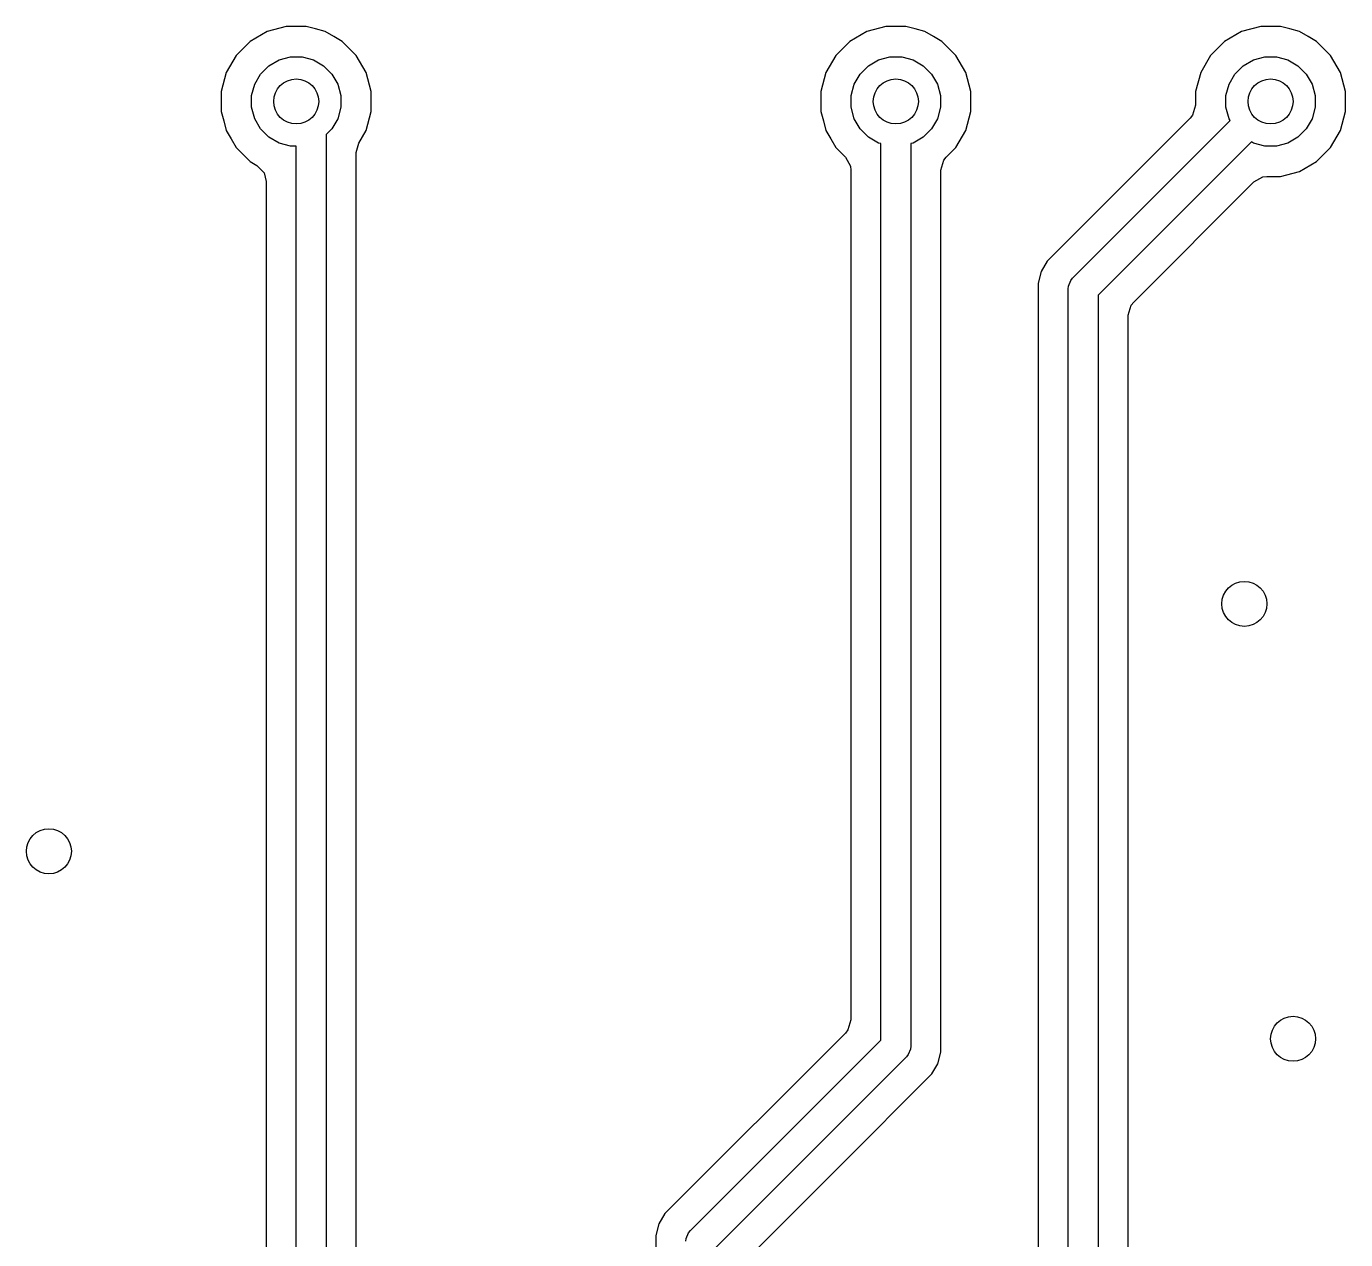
# Model space of a CAD drawing. Header units: inches. Extents: x 2.9 to 6.6, y -4.54 to -2.01.
# Drawn here: x 4.748 to 5.0945, y -2.9287 to -2.6102 of the extents above; entities that cross this region are included whole.
import ezdxf

# ---------------------------------------------------------------- set-up
doc = ezdxf.new("R2010")
doc.units = ezdxf.units.IN
doc.header["$MEASUREMENT"] = 0
doc.layers.add('BLACK', color=7, linetype='CONTINUOUS')

msp = doc.modelspace()

# ---------------------------------------------------------------- linework, layer by layer
at = {"layer": 'BLACK', "linetype": 'CONTINUOUS'}
for p, q in [((4.81129, -2.61156), (4.8068, -2.61415)), ((4.8163, -2.61022), (4.81129, -2.61156)), ((4.82149, -2.61022), (4.8163, -2.61022)), ((4.824, -2.61089), (4.82149, -2.61022)), ((4.8265, -2.61156), (4.824, -2.61089)), ((4.82875, -2.61286), (4.8265, -2.61156)), ((4.96877, -2.61156), (4.96428, -2.61415)), ((4.97378, -2.61022), (4.96877, -2.61156)), ((4.97897, -2.61022), (4.97378, -2.61022)), ((4.98148, -2.61089), (4.97897, -2.61022)), ((4.98398, -2.61156), (4.98148, -2.61089)), ((4.98623, -2.61286), (4.98398, -2.61156)), ((5.0672, -2.61156), (5.0627, -2.61415)), ((5.07221, -2.61022), (5.0672, -2.61156)), ((5.0774, -2.61022), (5.07221, -2.61022)), ((5.0799, -2.61089), (5.0774, -2.61022)), ((5.08241, -2.61156), (5.0799, -2.61089)), ((5.08466, -2.61286), (5.08241, -2.61156)), ((4.8068, -2.61415), (4.80313, -2.61782)), ((4.8068, -2.61415), (4.8068, -2.61415)), ((4.831, -2.61415), (4.82875, -2.61286)), ((4.83467, -2.61782), (4.831, -2.61415)), ((4.96428, -2.61415), (4.96061, -2.61782)), ((4.96428, -2.61415), (4.96428, -2.61415)), ((4.98848, -2.61415), (4.98623, -2.61286)), ((4.99215, -2.61782), (4.98848, -2.61415)), ((5.0627, -2.61415), (5.05904, -2.61782)), ((5.0627, -2.61415), (5.0627, -2.61415)), ((5.0869, -2.61415), (5.08466, -2.61286)), ((5.09057, -2.61782), (5.0869, -2.61415)), ((4.80313, -2.61782), (4.80054, -2.62232)), ((4.80313, -2.61782), (4.80313, -2.61782)), ((4.81171, -2.62055), (4.81438, -2.61901)), ((4.81438, -2.61901), (4.81736, -2.61821)), ((4.81736, -2.61821), (4.82044, -2.61821)), ((4.82044, -2.61821), (4.82342, -2.61901)), ((4.82342, -2.61901), (4.82609, -2.62055)), ((4.83726, -2.62232), (4.83467, -2.61782)), ((4.96061, -2.61782), (4.95802, -2.62232)), ((4.96061, -2.61782), (4.96061, -2.61782)), ((4.96919, -2.62055), (4.97186, -2.61901)), ((4.97186, -2.61901), (4.97484, -2.61821)), ((4.97484, -2.61821), (4.97792, -2.61821)), ((4.97792, -2.61821), (4.9809, -2.61901)), ((4.9809, -2.61901), (4.98357, -2.62055)), ((4.99474, -2.62232), (4.99215, -2.61782)), ((5.05904, -2.61782), (5.05644, -2.62232)), ((5.05904, -2.61782), (5.05904, -2.61782)), ((5.06761, -2.62055), (5.07028, -2.61901)), ((5.07028, -2.61901), (5.07326, -2.61821)), ((5.07326, -2.61821), (5.07634, -2.61821)), ((5.07634, -2.61821), (5.07932, -2.61901)), ((5.07932, -2.61901), (5.08199, -2.62055)), ((5.09317, -2.62232), (5.09057, -2.61782)), ((4.80054, -2.62232), (4.79919, -2.62733)), ((4.80799, -2.6254), (4.80953, -2.62273)), ((4.80953, -2.62273), (4.81171, -2.62055)), ((4.82609, -2.62055), (4.82827, -2.62273)), ((4.82827, -2.62273), (4.82981, -2.6254)), ((4.8386, -2.62733), (4.83726, -2.62232)), ((4.95802, -2.62232), (4.95667, -2.62733)), ((4.96547, -2.6254), (4.96701, -2.62273)), ((4.96701, -2.62273), (4.96919, -2.62055)), ((4.98357, -2.62055), (4.98575, -2.62273)), ((4.98575, -2.62273), (4.98729, -2.6254)), ((4.99608, -2.62733), (4.99474, -2.62232)), ((5.05644, -2.62232), (5.0551, -2.62733)), ((5.06389, -2.6254), (5.06543, -2.62273)), ((5.06543, -2.62273), (5.06761, -2.62055)), ((5.08199, -2.62055), (5.08417, -2.62273)), ((5.08417, -2.62273), (5.08572, -2.6254)), ((5.09451, -2.62733), (5.09317, -2.62232)), ((4.80719, -2.62838), (4.80799, -2.6254)), ((4.82981, -2.6254), (4.83061, -2.62838)), ((4.96467, -2.62838), (4.96547, -2.6254)), ((4.98729, -2.6254), (4.98809, -2.62838)), ((5.06309, -2.62838), (5.06389, -2.6254)), ((5.08572, -2.6254), (5.08651, -2.62838)), ((4.79919, -2.62733), (4.79919, -2.63252)), ((4.80719, -2.63146), (4.80719, -2.62838)), ((4.83061, -2.62838), (4.83061, -2.63146)), ((4.8386, -2.63252), (4.8386, -2.62733)), ((4.95667, -2.62733), (4.95667, -2.63252)), ((4.96467, -2.63146), (4.96467, -2.62838)), ((4.98809, -2.62838), (4.98809, -2.63146)), ((4.99608, -2.63252), (4.99608, -2.62733)), ((5.0551, -2.62733), (5.0551, -2.63087)), ((5.06309, -2.63146), (5.06309, -2.62838)), ((5.08651, -2.62838), (5.08651, -2.63146)), ((5.09451, -2.63252), (5.09451, -2.62733)), ((4.79919, -2.63252), (4.79986, -2.63502)), ((4.80799, -2.63444), (4.80719, -2.63146)), ((4.83061, -2.63146), (4.82981, -2.63444)), ((4.83726, -2.63753), (4.8386, -2.63252)), ((4.95667, -2.63252), (4.95734, -2.63502)), ((4.96547, -2.63444), (4.96467, -2.63146)), ((4.98809, -2.63146), (4.98729, -2.63444)), ((4.99474, -2.63753), (4.99608, -2.63252)), ((5.0551, -2.63087), (5.05432, -2.63351)), ((5.06389, -2.63444), (5.06309, -2.63146)), ((5.08651, -2.63146), (5.08572, -2.63444)), ((5.09317, -2.63753), (5.09451, -2.63252)), ((4.79986, -2.63502), (4.80054, -2.63753)), ((4.80953, -2.63711), (4.80799, -2.63444)), ((4.82981, -2.63444), (4.82827, -2.63711)), ((4.95734, -2.63502), (4.95802, -2.63753)), ((4.96701, -2.63711), (4.96547, -2.63444)), ((4.98729, -2.63444), (4.98575, -2.63711)), ((5.05367, -2.63432), (5.01833, -2.66967)), ((5.02281, -2.67635), (5.06419, -2.63496)), ((5.05432, -2.63351), (5.05367, -2.63432)), ((5.06419, -2.63496), (5.06389, -2.63444)), ((5.08572, -2.63444), (5.08417, -2.63711)), ((4.80054, -2.63753), (4.80183, -2.63977)), ((4.80183, -2.63977), (4.80313, -2.64202)), ((4.81171, -2.63929), (4.80953, -2.63711)), ((4.81438, -2.64083), (4.81171, -2.63929)), ((4.82827, -2.63711), (4.82677, -2.63861)), ((4.82677, -2.63861), (4.82677, -3.03971)), ((4.83532, -2.64089), (4.83726, -2.63753)), ((4.95802, -2.63753), (4.95931, -2.63977)), ((4.95931, -2.63977), (4.96061, -2.64202)), ((4.96919, -2.63929), (4.96701, -2.63711)), ((4.97186, -2.64083), (4.96919, -2.63929)), ((4.98357, -2.63929), (4.9809, -2.64083)), ((4.98575, -2.63711), (4.98357, -2.63929)), ((4.99215, -2.64202), (4.99474, -2.63753)), ((5.08199, -2.63929), (5.07932, -2.64083)), ((5.08417, -2.63711), (5.08199, -2.63929)), ((5.09057, -2.64202), (5.09317, -2.63753)), ((4.80313, -2.64202), (4.8068, -2.64569)), ((4.81736, -2.64163), (4.81438, -2.64083)), ((4.8189, -2.64163), (4.81736, -2.64163)), ((4.8189, -3.04134), (4.8189, -2.64163)), ((4.83467, -2.64333), (4.83532, -2.64089)), ((4.83467, -2.94152), (4.83467, -2.64333)), ((4.96061, -2.64202), (4.96061, -2.64202)), ((4.96061, -2.64202), (4.96312, -2.64453)), ((4.97244, -2.64099), (4.97186, -2.64083)), ((4.97244, -2.87632), (4.97244, -2.64099)), ((4.9809, -2.64083), (4.98031, -2.64099)), ((4.98031, -2.64099), (4.98031, -2.87795)), ((4.98964, -2.64453), (4.99084, -2.64333)), ((4.99084, -2.64333), (4.99215, -2.64202)), ((5.06976, -2.64053), (5.02953, -2.68076)), ((5.07028, -2.64083), (5.06976, -2.64053)), ((5.07326, -2.64163), (5.07028, -2.64083)), ((5.07634, -2.64163), (5.07326, -2.64163)), ((5.07932, -2.64083), (5.07634, -2.64163)), ((5.0869, -2.64569), (5.09057, -2.64202)), ((4.8068, -2.64569), (4.80856, -2.64671)), ((4.80856, -2.64671), (4.81046, -2.6487)), ((4.96312, -2.64453), (4.96444, -2.64694)), ((4.96444, -2.64694), (4.96455, -2.64798)), ((4.98821, -2.64798), (4.98898, -2.64534)), ((4.98898, -2.64534), (4.98964, -2.64453)), ((5.08241, -2.64828), (5.0869, -2.64569)), ((4.81046, -2.6487), (4.811, -2.65094)), ((4.96455, -2.64798), (4.96455, -2.87103)), ((4.98821, -2.8764), (4.98821, -2.64798)), ((5.0704, -2.65106), (5.07281, -2.64974)), ((5.07281, -2.64974), (5.07385, -2.64963)), ((5.07385, -2.64963), (5.0774, -2.64963)), ((5.0774, -2.64963), (5.08241, -2.64828)), ((5.0774, -2.64963), (5.0774, -2.64963)), ((4.811, -2.65094), (4.811, -2.93854)), ((5.03885, -2.6826), (5.0704, -2.65106)), ((5.01833, -2.66967), (5.01612, -2.67187)), ((5.01457, -2.67457), (5.01376, -2.67758)), ((5.01612, -2.67187), (5.01457, -2.67457)), ((5.01457, -2.67457), (5.01457, -2.67457)), ((5.01612, -2.67187), (5.01612, -2.67187)), ((5.01376, -2.67758), (5.01376, -2.94211)), ((5.02173, -2.67837), (5.02232, -2.67695)), ((5.02232, -2.67695), (5.02281, -2.67635)), ((5.02165, -2.67913), (5.02173, -2.67837)), ((5.02165, -3.05742), (5.02165, -2.67913)), ((5.02953, -2.68076), (5.02953, -3.05906)), ((5.03742, -2.68606), (5.0382, -2.68342)), ((5.0382, -2.68342), (5.03885, -2.6826)), ((5.03742, -2.93815), (5.03742, -2.68606)), ((4.96455, -2.87103), (4.96377, -2.87367)), ((4.96312, -2.87448), (4.91573, -2.92187)), ((4.96377, -2.87367), (4.96312, -2.87448)), ((4.92241, -2.92635), (4.97244, -2.87632)), ((4.98024, -2.87872), (4.97965, -2.88014)), ((4.98031, -2.87795), (4.98024, -2.87872)), ((4.98821, -2.87951), (4.98821, -2.8764)), ((4.97916, -2.88074), (4.92913, -2.93076)), ((4.97965, -2.88014), (4.97916, -2.88074)), ((4.98584, -2.88522), (4.9874, -2.88252)), ((4.9874, -2.88252), (4.98821, -2.87951)), ((4.96174, -2.90932), (4.98584, -2.88522)), ((4.93846, -2.9326), (4.96174, -2.90932)), ((4.91573, -2.92187), (4.91417, -2.92457)), ((4.91573, -2.92187), (4.91573, -2.92187)), ((4.91417, -2.92457), (4.91337, -2.92758)), ((4.91337, -2.92758), (4.91337, -2.94152)), ((4.91417, -2.92457), (4.91417, -2.92457)), ((4.92134, -2.92837), (4.92192, -2.92695)), ((4.92192, -2.92695), (4.92241, -2.92635)), ((4.92126, -2.92913), (4.92134, -2.92837))]:
    msp.add_line(p, q, dxfattribs=at)
at = {"layer": 'BLACK'}
for centre in [(4.8189, -2.62992), (4.97638, -2.62992), (5.0748, -2.62992), (5.06791, -2.76181), (4.75394, -2.82677), (5.08071, -2.87598)]:
    msp.add_circle(centre, 0.00591, dxfattribs=at)

doc.saveas('drawing.dxf')
